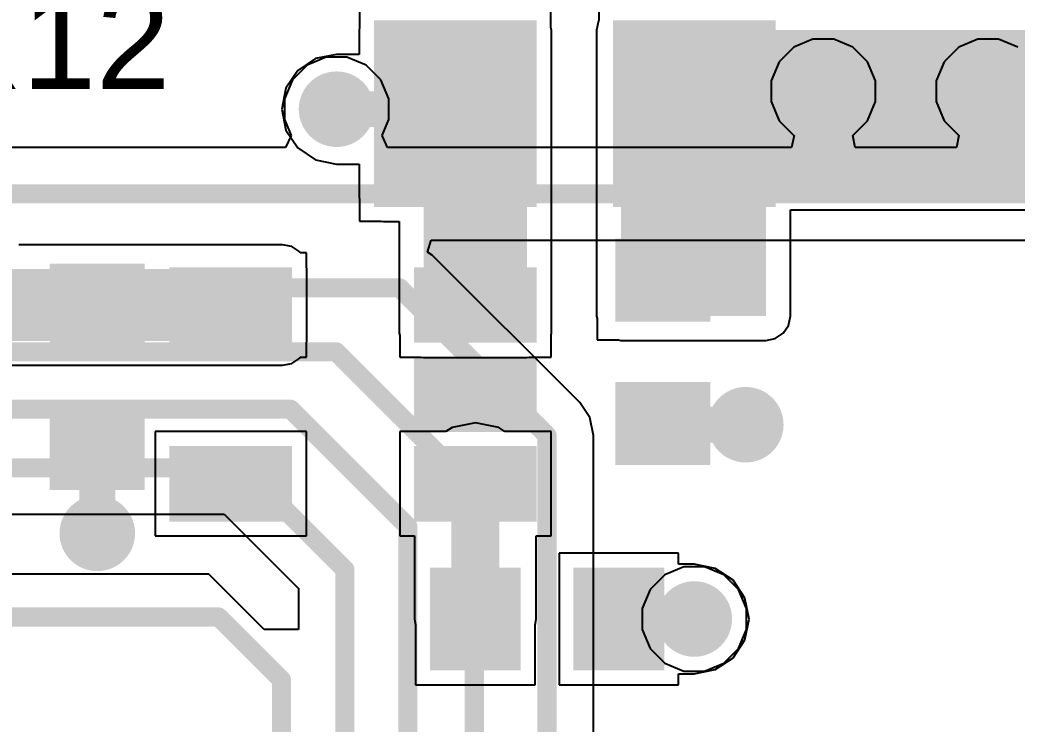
# Model space of a CAD drawing. Header units: millimetres. Extents: x 0 to 172, y 0 to 138.
# Drawn here: x 119.96 to 130.56, y 25.41 to 32.89 of the extents above; entities that cross this region are included whole.
import ezdxf

# ---------------------------------------------------------------- set-up
doc = ezdxf.new("R2010")
doc.units = ezdxf.units.MM
for name, color, linetype in [('BottomLayer', 5, 'Continuous'), ('BottomPaste', 16, 'Continuous'), ('BottomSolder', 6, 'Continuous'), ('TopLayer', 1, 'Continuous'), ('TopOverlay', 2, 'Continuous'), ('TopSolder', 216, 'Continuous'), ('ViaHoleLayer', 16, 'Continuous')]:
    doc.layers.add(name, color=color, linetype=linetype)
doc.styles.add('Arial', font='', dxfattribs={"height": 0.2})
doc.styles.get('Arial').set_extended_font_data('Arial')

# ---------------------------------------------------------------- blocks, each defined once
blk = doc.blocks.new('SOT_23_5_B_28')
at = {"layer": 'BottomLayer'}
for points in [[(-1.85000011, 1.25000004), (-0.74999977, 1.25000004), (-0.74999977, 0.65000124), (-1.85000011, 0.65000124)], [(0.74999977, 1.25000004), (1.85000011, 1.25000004), (1.85000011, 0.65000124), (0.74999977, 0.65000124)], [(-1.85000011, 0.2999994), (-0.74999977, 0.2999994), (-0.74999977, -0.2999994), (-1.85000011, -0.2999994)], [(-1.85000011, -0.65000124), (-0.74999977, -0.65000124), (-0.74999977, -1.25000004), (-1.85000011, -1.25000004)], [(0.74999977, -0.65000124), (1.85000011, -0.65000124), (1.85000011, -1.25000004), (0.74999977, -1.25000004)]]:
    blk.add_hatch(color=5, dxfattribs=at).paths.add_polyline_path(points)
at = {"layer": 'BottomPaste'}
for points in [[(-1.85000011, 1.25000004), (-0.74999977, 1.25000004), (-0.74999977, 0.65000124), (-1.85000011, 0.65000124)], [(0.74999977, 1.25000004), (1.85000011, 1.25000004), (1.85000011, 0.65000124), (0.74999977, 0.65000124)], [(-1.85000011, 0.2999994), (-0.74999977, 0.2999994), (-0.74999977, -0.2999994), (-1.85000011, -0.2999994)], [(-1.85000011, -0.65000124), (-0.74999977, -0.65000124), (-0.74999977, -1.25000004), (-1.85000011, -1.25000004)], [(0.74999977, -0.65000124), (1.85000011, -0.65000124), (1.85000011, -1.25000004), (0.74999977, -1.25000004)]]:
    blk.add_hatch(color=16, dxfattribs=at).paths.add_polyline_path(points)
at = {"layer": 'BottomSolder'}
for points in [[(-1.95160011, 1.35160004), (-0.6483997699999999, 1.35160004), (-0.6483997699999999, 0.54840124), (-1.95160011, 0.54840124)], [(0.6483997699999999, 1.35160004), (1.95160011, 1.35160004), (1.95160011, 0.54840124), (0.6483997699999999, 0.54840124)], [(-1.95160011, 0.4015993999999999), (-0.6483997699999999, 0.4015993999999999), (-0.6483997699999999, -0.4015993999999999), (-1.95160011, -0.4015993999999999)], [(-1.95160011, -0.54840124), (-0.6483997699999999, -0.54840124), (-0.6483997699999999, -1.35160004), (-1.95160011, -1.35160004)], [(0.6483997699999999, -0.54840124), (1.95160011, -0.54840124), (1.95160011, -1.35160004), (0.6483997699999999, -1.35160004)]]:
    blk.add_hatch(color=6, dxfattribs=at).paths.add_polyline_path(points)
blk = doc.blocks.new('R___0603_B_162')
at = {"layer": 'BottomLayer'}
for points in [[(-1.143, -0.4445), (-1.143, 0.4445), (-0.3809999999999999, 0.4445), (-0.3809999999999999, -0.4445)], [(0.3809999999999999, -0.4445), (0.3809999999999999, 0.4445), (1.143, 0.4445), (1.143, -0.4445)]]:
    blk.add_hatch(color=5, dxfattribs=at).paths.add_polyline_path(points)
at = {"layer": 'BottomPaste'}
for points in [[(-1.143, -0.4445), (-1.143, 0.4445), (-0.3809999999999999, 0.4445), (-0.3809999999999999, -0.4445)], [(0.3809999999999999, -0.4445), (0.3809999999999999, 0.4445), (1.143, 0.4445), (1.143, -0.4445)]]:
    blk.add_hatch(color=16, dxfattribs=at).paths.add_polyline_path(points)
at = {"layer": 'BottomSolder'}
for points in [[(-1.2446, -0.5460999999999999), (-1.2446, 0.5460999999999999), (-0.2794, 0.5460999999999999), (-0.2794, -0.5460999999999999)], [(0.2794, -0.5460999999999999), (0.2794, 0.5460999999999999), (1.2446, 0.5460999999999999), (1.2446, -0.5460999999999999)]]:
    blk.add_hatch(color=6, dxfattribs=at).paths.add_polyline_path(points)
blk = doc.blocks.new('R___1206_B_191')
at = {"layer": 'BottomLayer'}
for points in [[(-2.032, 0.889), (-0.508, 0.889), (-0.508, -0.889), (-2.032, -0.889)], [(0.508, 0.889), (2.032, 0.889), (2.032, -0.889), (0.508, -0.889)]]:
    blk.add_hatch(color=5, dxfattribs=at).paths.add_polyline_path(points)
at = {"layer": 'BottomPaste'}
for points in [[(-2.032, 0.889), (-0.508, 0.889), (-0.508, -0.889), (-2.032, -0.889)], [(0.508, 0.889), (2.032, 0.889), (2.032, -0.889), (0.508, -0.889)]]:
    blk.add_hatch(color=16, dxfattribs=at).paths.add_polyline_path(points)
at = {"layer": 'BottomSolder'}
for points in [[(-2.1336, 0.9905999999999999), (-0.4064, 0.9905999999999999), (-0.4064, -0.9905999999999999), (-2.1336, -0.9905999999999999)], [(0.4064, 0.9905999999999999), (2.1336, 0.9905999999999999), (2.1336, -0.9905999999999999), (0.4064, -0.9905999999999999)]]:
    blk.add_hatch(color=6, dxfattribs=at).paths.add_polyline_path(points)
blk = doc.blocks.new('C___0603_B_370')
at = {"layer": 'BottomLayer'}
for points in [[(-1.143, -0.4445), (-1.143, 0.4445), (-0.3809999999999999, 0.4445), (-0.3809999999999999, -0.4445)], [(0.3809999999999999, -0.4445), (0.3809999999999999, 0.4445), (1.143, 0.4445), (1.143, -0.4445)]]:
    blk.add_hatch(color=5, dxfattribs=at).paths.add_polyline_path(points)
at = {"layer": 'BottomPaste'}
for points in [[(-1.143, -0.4445), (-1.143, 0.4445), (-0.3809999999999999, 0.4445), (-0.3809999999999999, -0.4445)], [(0.3809999999999999, -0.4445), (0.3809999999999999, 0.4445), (1.143, 0.4445), (1.143, -0.4445)]]:
    blk.add_hatch(color=16, dxfattribs=at).paths.add_polyline_path(points)
at = {"layer": 'BottomSolder'}
for points in [[(-1.20299988, -0.50449988), (-1.20299988, 0.50449988), (-0.3210001199999999, 0.50449988), (-0.3210001199999999, -0.50449988)], [(0.3210001199999999, -0.50449988), (0.3210001199999999, 0.50449988), (1.20299988, 0.50449988), (1.20299988, -0.50449988)]]:
    blk.add_hatch(color=6, dxfattribs=at).paths.add_polyline_path(points)
blk = doc.blocks.new('C___0603_B_378')
at = {"layer": 'BottomLayer'}
for points in [[(-1.143, -0.4445), (-1.143, 0.4445), (-0.3809999999999999, 0.4445), (-0.3809999999999999, -0.4445)], [(0.3809999999999999, -0.4445), (0.3809999999999999, 0.4445), (1.143, 0.4445), (1.143, -0.4445)]]:
    blk.add_hatch(color=5, dxfattribs=at).paths.add_polyline_path(points)
at = {"layer": 'BottomPaste'}
for points in [[(-1.143, -0.4445), (-1.143, 0.4445), (-0.3809999999999999, 0.4445), (-0.3809999999999999, -0.4445)], [(0.3809999999999999, -0.4445), (0.3809999999999999, 0.4445), (1.143, 0.4445), (1.143, -0.4445)]]:
    blk.add_hatch(color=16, dxfattribs=at).paths.add_polyline_path(points)
at = {"layer": 'BottomSolder'}
for points in [[(-1.20299988, -0.50449988), (-1.20299988, 0.50449988), (-0.3210001199999999, 0.50449988), (-0.3210001199999999, -0.50449988)], [(0.3210001199999999, -0.50449988), (0.3210001199999999, 0.50449988), (1.20299988, 0.50449988), (1.20299988, -0.50449988)]]:
    blk.add_hatch(color=6, dxfattribs=at).paths.add_polyline_path(points)

msp = doc.modelspace()

# ---------------------------------------------------------------- hatches: boundary and pattern name
at = {"layer": 'BottomLayer'}
for points in [[(123.825, 31.00420012), (125.349, 31.00420012), (125.349, 32.78220012), (123.825, 32.78220012)], [(124.25046778, 29.55933127999999), (125.34899746, 29.55933127999999), (125.34899746, 32.78220012), (124.25046778, 32.78220012)], [(126.34744352, 31.13120012), (133.97399672, 31.13120012), (133.97399672, 32.78220012), (126.34744352, 32.78220012)], [(126.34744352, 29.74135276), (127.889, 29.74135276), (127.889, 32.78220012), (126.34744352, 32.78220012)], [(117.91246928, 29.47833068), (122.75046824, 29.47833068), (122.75046824, 30.24033068), (117.91246928, 30.24033068)]]:
    msp.add_hatch(color=5, dxfattribs=at).paths.add_polyline_path(points)
h = msp.add_hatch(color=5, dxfattribs=at)
edge = h.paths.add_edge_path()
edge.add_arc((128.4986, 32.13099999999999), 0.2999994, 0, 360)
h = msp.add_hatch(color=5, dxfattribs=at)
edge = h.paths.add_edge_path()
edge.add_arc((130.2512, 32.13099999999999), 0.2999994, 0, 360)
h = msp.add_hatch(color=5, dxfattribs=at)
edge = h.paths.add_edge_path()
edge.add_arc((123.32535914, 31.94044158), 0.2999994, 0, 360)
h = msp.add_hatch(color=5, dxfattribs=at)
edge = h.paths.add_edge_path()
edge.add_arc((127.67412362, 28.58667638), 0.2999994, 0, 360)
h = msp.add_hatch(color=5, dxfattribs=at)
edge = h.paths.add_edge_path()
edge.add_arc((120.78266928, 27.432), 0.2999994, 0, 360)
h = msp.add_hatch(color=5, dxfattribs=at)
edge = h.paths.add_edge_path()
edge.add_arc((127.127, 26.52173004), 0.2999994, 0, 360)
at = {"layer": 'BottomSolder'}
h = msp.add_hatch(color=6, dxfattribs=at)
edge = h.paths.add_edge_path()
edge.add_arc((128.4986, 32.13099999999999), 0.4015993999999999, 0, 360)
h = msp.add_hatch(color=6, dxfattribs=at)
edge = h.paths.add_edge_path()
edge.add_arc((130.2512, 32.13099999999999), 0.4015993999999999, 0, 360)
h = msp.add_hatch(color=6, dxfattribs=at)
edge = h.paths.add_edge_path()
edge.add_arc((123.32535914, 31.94044158), 0.4015993999999999, 0, 360)
h = msp.add_hatch(color=6, dxfattribs=at)
edge = h.paths.add_edge_path()
edge.add_arc((127.67412362, 28.58667638), 0.4015993999999999, 0, 360)
h = msp.add_hatch(color=6, dxfattribs=at)
edge = h.paths.add_edge_path()
edge.add_arc((120.78266928, 27.432), 0.4015993999999999, 0, 360)
h = msp.add_hatch(color=6, dxfattribs=at)
edge = h.paths.add_edge_path()
edge.add_arc((127.127, 26.52173004), 0.4015993999999999, 0, 360)
at = {"layer": 'TopLayer'}
h = msp.add_hatch(color=1, dxfattribs=at)
edge = h.paths.add_edge_path()
edge.add_arc((128.4986, 32.13099999999999), 0.2999994, 0, 360)
h = msp.add_hatch(color=1, dxfattribs=at)
edge = h.paths.add_edge_path()
edge.add_arc((130.2512, 32.13099999999999), 0.2999994, 0, 360)
h = msp.add_hatch(color=1, dxfattribs=at)
edge = h.paths.add_edge_path()
edge.add_arc((123.32535914, 31.94044158), 0.2999994, 0, 360)
h = msp.add_hatch(color=1, dxfattribs=at)
edge = h.paths.add_edge_path()
edge.add_arc((127.67412362, 28.58667638), 0.2999994, 0, 360)
h = msp.add_hatch(color=1, dxfattribs=at)
edge = h.paths.add_edge_path()
edge.add_arc((120.78266928, 27.432), 0.2999994, 0, 360)
h = msp.add_hatch(color=1, dxfattribs=at)
edge = h.paths.add_edge_path()
edge.add_arc((127.127, 26.52173004), 0.2999994, 0, 360)
at = {"layer": 'TopSolder'}
h = msp.add_hatch(color=216, dxfattribs=at)
edge = h.paths.add_edge_path()
edge.add_arc((128.4986, 32.13099999999999), 0.4015993999999999, 0, 360)
h = msp.add_hatch(color=216, dxfattribs=at)
edge = h.paths.add_edge_path()
edge.add_arc((130.2512, 32.13099999999999), 0.4015993999999999, 0, 360)
h = msp.add_hatch(color=216, dxfattribs=at)
edge = h.paths.add_edge_path()
edge.add_arc((123.32535914, 31.94044158), 0.4015993999999999, 0, 360)
h = msp.add_hatch(color=216, dxfattribs=at)
edge = h.paths.add_edge_path()
edge.add_arc((127.67412362, 28.58667638), 0.4015993999999999, 0, 360)
h = msp.add_hatch(color=216, dxfattribs=at)
edge = h.paths.add_edge_path()
edge.add_arc((120.78266928, 27.432), 0.4015993999999999, 0, 360)
h = msp.add_hatch(color=216, dxfattribs=at)
edge = h.paths.add_edge_path()
edge.add_arc((127.127, 26.52173004), 0.4015993999999999, 0, 360)
at = {"layer": 'ViaHoleLayer'}
h = msp.add_hatch(color=16, dxfattribs=at)
edge = h.paths.add_edge_path()
edge.add_arc((128.4986, 32.13099999999999), 0.1499997, 0, 360)
h = msp.add_hatch(color=16, dxfattribs=at)
edge = h.paths.add_edge_path()
edge.add_arc((130.2512, 32.13099999999999), 0.1499997, 0, 360)
h = msp.add_hatch(color=16, dxfattribs=at)
edge = h.paths.add_edge_path()
edge.add_arc((123.32535914, 31.94044158), 0.1499997, 0, 360)
h = msp.add_hatch(color=16, dxfattribs=at)
edge = h.paths.add_edge_path()
edge.add_arc((127.67412362, 28.58667638), 0.1499997, 0, 360)
h = msp.add_hatch(color=16, dxfattribs=at)
edge = h.paths.add_edge_path()
edge.add_arc((120.78266928, 27.432), 0.1499997, 0, 360)
h = msp.add_hatch(color=16, dxfattribs=at)
edge = h.paths.add_edge_path()
edge.add_arc((127.127, 26.52173004), 0.1499997, 0, 360)

# ---------------------------------------------------------------- linework, layer by layer
at = {"layer": 'BottomLayer'}
for p, q in [((123.571, 33.03620012), (123.571, 32.80721658)), ((125.603, 32.80721658), (125.603, 33.03620012)), ((126.111, 33.03620012), (126.111, 32.88552478)), ((126.1081806, 32.88130584), (126.08846766, 32.78220012)), ((126.111, 32.88552478), (126.1081806, 32.88130584)), ((123.571, 32.80721658), (123.56602414, 32.78220012)), ((123.56602414, 32.78220012), (123.56602414, 32.5231379)), ((125.60797586, 32.78220012), (125.603, 32.80721658)), ((125.60797586, 29.55933127999999), (125.60797586, 32.78220012)), ((126.08846766, 32.78220012), (126.08846766, 31.13120012)), ((123.10237, 32.47878188), (122.9133305, 32.35247022)), ((123.32535914, 32.5231379), (123.10237, 32.47878188)), ((123.56602414, 32.5231379), (123.32535914, 32.5231379)), ((122.9133305, 32.35247022), (122.78701884, 32.16343072)), ((122.78701884, 32.16343072), (122.74266282, 31.94044158)), ((122.74266282, 31.94044158), (122.78701884, 31.71745244)), ((122.78701884, 31.71745244), (122.9133305, 31.52841294)), ((122.9133305, 31.52841294), (123.10237, 31.40210128)), ((123.10237, 31.40210128), (123.32535914, 31.35774526)), ((123.32535914, 31.35774526), (123.56602414, 31.35774526)), ((123.56602414, 31.35774526), (123.56602414, 31.00420012)), ((126.08846766, 31.13120012), (126.08846766, 29.74135276)), ((123.56602414, 31.00420012), (123.571, 30.97918366)), ((123.571, 30.97918366), (123.571, 30.75020012)), ((128.14797586, 29.74135276), (128.14797586, 30.87222426)), ((128.14797586, 30.87222426), (132.95799926, 30.87222426)), ((123.571, 30.75020012), (123.79998354, 30.75020012)), ((123.79998354, 30.75020012), (123.825, 30.74522426)), ((123.825, 30.74522426), (123.99149192, 30.74522426)), ((123.99149192, 30.74522426), (123.99149192, 29.55933127999999)), ((122.75047078, 30.49930654), (119.94944514, 30.49930654)), ((122.8495765, 30.4795936), (122.75047078, 30.49930654)), ((122.93359462, 30.42345452), (122.8495765, 30.4795936)), ((122.94035864, 30.41333008), (122.93359462, 30.42345452)), ((123.00446824, 30.41333008), (122.94035864, 30.41333008)), ((123.00446824, 30.26535984), (123.00446824, 30.41333008)), ((123.00944664, 30.24033068), (123.00446824, 30.26535984)), ((123.00944664, 29.47833068), (123.00944664, 30.24033068)), ((126.08846766, 29.74135276), (126.09344352, 29.7163363)), ((126.09344352, 29.7163363), (126.09344352, 29.48735276)), ((128.12826292, 29.64224704), (128.14797586, 29.74135276)), ((128.07212384, 29.55822892), (128.12826292, 29.64224704)), ((123.00446824, 29.45330152), (123.00944664, 29.47833068)), ((123.99149192, 29.55933127999999), (123.99647032, 29.53430212)), ((123.99647032, 29.53430212), (123.99647032, 29.30533128)), ((125.60446812, 29.54169606), (125.60797586, 29.55933127999999)), ((125.60446812, 29.30533128), (125.60446812, 29.54169606)), ((126.09344352, 29.48735276), (126.32242706, 29.48735276)), ((126.32242706, 29.48735276), (126.34744352, 29.4823769)), ((126.34744352, 29.4823769), (127.889, 29.4823769)), ((127.889, 29.4823769), (127.98810572, 29.50208984)), ((127.98810572, 29.50208984), (128.07212384, 29.55822892)), ((123.00446824, 29.30533128), (123.00446824, 29.45330152)), ((122.8495765, 29.23906776), (122.93359462, 29.29520684)), ((122.93359462, 29.29520684), (122.94035864, 29.30533128)), ((122.94035864, 29.30533128), (123.00446824, 29.30533128)), ((123.99647032, 29.30533128), (124.22545132, 29.30533128)), ((124.22545132, 29.30533128), (124.25046778, 29.30035542)), ((124.25046778, 29.30035542), (125.349, 29.30035542)), ((125.349, 29.30035542), (125.37401646, 29.30533128)), ((125.37401646, 29.30533128), (125.60446812, 29.30533128)), ((117.91246928, 29.21935482), (122.75047078, 29.21935482)), ((122.75047078, 29.21935482), (122.8495765, 29.23906776)), ((123.00446824, 28.5133288), (121.39647044, 28.5133288)), ((121.39647044, 28.5133288), (121.39647044, 27.40533)), ((123.00446824, 27.40533), (123.00446824, 28.5133288)), ((124.48661666, 28.5133288), (123.99647032, 28.5133288)), ((123.99647032, 28.5133288), (123.99647032, 27.40533)), ((124.55270492, 28.5574867), (124.48661666, 28.5133288)), ((124.80046922, 28.60677032), (124.55270492, 28.5574867)), ((125.04823352, 28.5574867), (124.80046922, 28.60677032)), ((125.11432178, 28.5133288), (125.04823352, 28.5574867)), ((125.60446812, 28.5133288), (125.11432178, 28.5133288)), ((125.60446812, 27.40533), (125.60446812, 28.5133288)), ((121.39647044, 27.40533), (123.00446824, 27.40533)), ((123.99647032, 27.40533), (124.1530283, 27.40533)), ((124.1530283, 27.40533), (124.1530283, 26.52173004)), ((125.44791014, 26.52173004), (125.44791014, 27.40533)), ((125.44791014, 27.40533), (125.60446812, 27.40533)), ((126.95946922, 27.22023004), (125.68946922, 27.22023004)), ((125.68946922, 27.22023004), (125.68946922, 25.82323004)), ((126.95946922, 27.10442636), (126.95946922, 27.22023004)), ((127.127, 27.10442636), (126.95946922, 27.10442636)), ((127.34998914, 27.06007034), (127.127, 27.10442636)), ((127.53902864, 26.93375868), (127.34998914, 27.06007034)), ((127.6653403, 26.74471918), (127.53902864, 26.93375868)), ((127.70969632, 26.52173004), (127.6653403, 26.74471918)), ((124.1530283, 26.52173004), (124.16546922, 26.45918508)), ((125.43546922, 26.45918508), (125.44791014, 26.52173004)), ((127.6653403, 26.2987409), (127.70969632, 26.52173004)), ((124.16546922, 26.45918508), (124.16546922, 25.82323004)), ((125.43546922, 25.82323004), (125.43546922, 26.45918508)), ((127.53902864, 26.1097014), (127.6653403, 26.2987409)), ((127.34998914, 25.98338974), (127.53902864, 26.1097014)), ((127.127, 25.93903372), (127.34998914, 25.98338974)), ((126.95946922, 25.82323004), (126.95946922, 25.93903372)), ((126.95946922, 25.93903372), (127.127, 25.93903372)), ((124.16546922, 25.82323004), (125.43546922, 25.82323004)), ((125.68946922, 25.82323004), (126.95946922, 25.82323004))]:
    msp.add_line(p, q, dxfattribs=at)
for points, const_width in [([(123.32535914, 31.94044158), (124.53975854, 31.94044158)], 0.3809999999999999), ([(124.53975854, 31.94044158), (124.587, 31.89320012)], 0.3809999999999999), ([(126.79194352, 28.59835276), (126.8036199, 28.58667638)], 0.3809999999999999), ([(126.8036199, 28.58667638), (127.67412362, 28.58667638)], 0.3809999999999999), ([(120.78266928, 27.432), (120.78266928, 28.33533067999999)], 0.3809999999999999), ([(124.80046922, 26.52173004), (124.80046922, 27.9593294)], 0.508), ([(126.32446922, 26.52173004), (127.127, 26.52173004)], 0.3809999999999999)]:
    msp.add_lwpolyline(points, dxfattribs=dict(at, const_width=const_width))
for points, const_width in [([(123.23010914, 31.94044158, 1), (123.42060914, 31.94044158, 1)], 0.1905), ([(124.44450854, 31.94044158, 1), (124.63500854, 31.94044158, 1)], 0.1905), ([(124.44450854, 31.94044158, 1), (124.63500854, 31.94044158, 1)], 0.1905), ([(124.49175, 31.89320012, 1), (124.68225, 31.89320012, 1)], 0.1905), ([(126.69669352, 28.59835276, 1), (126.88719352, 28.59835276, 1)], 0.1905), ([(126.7083699, 28.58667638, 1), (126.8988699, 28.58667638, 1)], 0.1905), ([(126.7083699, 28.58667638, 1), (126.8988699, 28.58667638, 1)], 0.1905), ([(127.57887362, 28.58667638, 1), (127.76937362, 28.58667638, 1)], 0.1905), ([(120.68741928, 28.33533067999999, 1), (120.87791928, 28.33533067999999, 1)], 0.1905), ([(124.67346922, 27.9593294, 1), (124.92746922, 27.9593294, 1)], 0.254), ([(120.68741928, 27.432, 1), (120.87791928, 27.432, 1)], 0.1905), ([(124.67346922, 26.52173004, 1), (124.92746922, 26.52173004, 1)], 0.254), ([(126.22921922, 26.52173004, 1), (126.41971922, 26.52173004, 1)], 0.1905), ([(127.03175, 26.52173004, 1), (127.22225, 26.52173004, 1)], 0.1905)]:
    msp.add_lwpolyline(points, format="xyb", close=True, dxfattribs=dict(at, const_width=const_width))
at = {"layer": 'TopLayer'}
for p, q in [((128.3884021, 32.6849994), (128.18478554, 32.6006587)), ((128.6087979, 32.6849994), (128.3884021, 32.6849994)), ((128.81241446, 32.6006587), (128.6087979, 32.6849994)), ((130.1410021, 32.6849994), (129.93738554, 32.6006587)), ((130.3613979, 32.6849994), (130.1410021, 32.6849994)), ((130.56501446, 32.6006587), (130.3613979, 32.6849994)), ((128.18478554, 32.6006587), (128.0289413, 32.44481446)), ((128.9682587, 32.44481446), (128.81241446, 32.6006587)), ((129.93738554, 32.6006587), (129.7815413, 32.44481446)), ((123.21516124, 32.49444098), (123.01154468, 32.41010028)), ((123.43555704, 32.49444098), (123.21516124, 32.49444098)), ((123.6391736, 32.41010028), (123.43555704, 32.49444098)), ((128.0289413, 32.44481446), (127.9446006, 32.2411979)), ((129.0525994, 32.2411979), (128.9682587, 32.44481446)), ((129.7815413, 32.44481446), (129.6972006, 32.2411979)), ((123.01154468, 32.41010028), (122.85570044, 32.25425604)), ((123.79501784, 32.25425604), (123.6391736, 32.41010028)), ((122.85570044, 32.25425604), (122.77135974, 32.05063948)), ((123.87935854, 32.05063948), (123.79501784, 32.25425604)), ((127.9446006, 32.2411979), (127.9446006, 32.0208021)), ((129.0525994, 32.0208021), (129.0525994, 32.2411979)), ((129.6972006, 32.2411979), (129.6972006, 32.0208021)), ((122.77135974, 32.05063948), (122.77135974, 31.83024368)), ((123.87935854, 31.83024368), (123.87935854, 32.05063948)), ((127.9446006, 32.0208021), (128.0289413, 31.81718554)), ((128.9682587, 31.81718554), (129.0525994, 32.0208021)), ((129.6972006, 32.0208021), (129.7815413, 31.81718554)), ((122.77135974, 31.83024368), (122.84170504, 31.66041674)), ((123.80901324, 31.66041674), (123.87935854, 31.83024368)), ((128.0289413, 31.81718554), (128.18478554, 31.6613413)), ((128.81241446, 31.6613413), (128.9682587, 31.81718554)), ((129.7815413, 31.81718554), (129.93738554, 31.6613413)), ((122.84170504, 31.66041674), (122.7829777, 31.5334142)), ((123.86774058, 31.5334142), (123.80901324, 31.66041674)), ((128.18702328, 31.6604142), (128.16176044, 31.5334142)), ((128.18478554, 31.6613413), (128.18702328, 31.6604142)), ((128.81017672, 31.6604142), (128.81241446, 31.6613413)), ((128.83543956, 31.5334142), (128.81017672, 31.6604142)), ((129.93962328, 31.6604142), (129.91436044, 31.5334142)), ((129.93738554, 31.6613413), (129.93962328, 31.6604142)), ((122.7829777, 31.5334142), (109.74638706, 31.5334142)), ((128.16176044, 31.5334142), (123.86774058, 31.5334142)), ((129.91436044, 31.5334142), (128.83543956, 31.5334142)), ((124.29307882, 30.42230644), (124.33160554, 30.54930644)), ((124.33160554, 30.54930644), (131.822825, 30.54930644)), ((124.3431346, 30.38885972), (124.29307882, 30.42230644)), ((125.91028412, 28.8217102), (124.3431346, 30.38885972)), ((126.01694888, 28.66207628), (125.91028412, 28.8217102)), ((126.05440372, 28.47377592), (126.01694888, 28.66207628)), ((126.05440372, 22.84914912), (126.05440372, 28.47377592)), ((115.91111438, 27.63604582), (122.13061426, 27.63604582)), ((122.13061426, 27.63604582), (122.9219538, 26.84470628)), ((127.0168021, 27.07572944), (126.81318554, 26.99138873999999)), ((127.2371979, 27.07572944), (127.0168021, 27.07572944)), ((127.44081446, 26.99138873999999), (127.2371979, 27.07572944)), ((121.96875784, 26.99759904), (116.41483956, 26.99759904)), ((122.55482474, 26.41153213999999), (121.96875784, 26.99759904)), ((126.81318554, 26.99138873999999), (126.6573413, 26.8355445)), ((127.5966587, 26.8355445), (127.44081446, 26.99138873999999)), ((122.9219538, 26.84470628), (122.9219538, 26.41153213999999)), ((126.6573413, 26.8355445), (126.5730006, 26.63192794)), ((127.6809994, 26.63192794), (127.5966587, 26.8355445)), ((126.5730006, 26.63192794), (126.5730006, 26.41153213999999)), ((127.6809994, 26.41153213999999), (127.6809994, 26.63192794)), ((122.9219538, 26.41153213999999), (122.55482474, 26.41153213999999)), ((126.5730006, 26.41153213999999), (126.6573413, 26.20791558)), ((127.5966587, 26.20791558), (127.6809994, 26.41153213999999)), ((126.6573413, 26.20791558), (126.81318554, 26.05207134)), ((127.44081446, 26.05207134), (127.5966587, 26.20791558)), ((126.81318554, 26.05207134), (127.0168021, 25.96773064)), ((127.0168021, 25.96773064), (127.2371979, 25.96773064)), ((127.2371979, 25.96773064), (127.44081446, 26.05207134))]:
    msp.add_line(p, q, dxfattribs=at)
at = {"layer": 'TopLayer', "const_width": 0.2032}
for points in [[(109.54257238, 31.04136032), (132.02663968, 31.04136032)], [(103.33447456, 30.04092544), (123.99520032, 30.04092544)], [(123.99520032, 30.04092544), (125.56234984, 28.47377592)], [(112.8014, 29.3624), (123.32002768, 29.3624)], [(123.32002768, 29.3624), (124.7902, 27.89222768)], [(114.6707003, 28.7528), (122.83394534, 28.7528)], [(122.83394534, 28.7528), (124.08356184, 27.5031835)], [(125.56234984, 22.84914912), (125.56234984, 28.47377592)], [(115.7072997, 28.1280997), (122.33442894, 28.1280997)], [(122.33442894, 28.1280997), (123.41400768, 27.04852096)], [(124.7902, 23.5204), (124.7902, 27.89222768)], [(124.08356184, 23.866856), (124.08356184, 27.5031835)], [(123.41400768, 24.24732768), (123.41400768, 27.04852096)], [(116.6548848, 26.543), (122.07118334, 26.543)], [(122.07118334, 26.543), (122.7407756, 25.87340774)], [(122.7407756, 24.51320472), (122.7407756, 25.87340774)]]:
    msp.add_lwpolyline(points, dxfattribs=at)
at = {"layer": 'TopLayer', "const_width": 0.1016}
for points in [[(123.94440032, 30.04092544, 1), (124.04600032, 30.04092544, 1)], [(123.94440032, 30.04092544, 1), (124.04600032, 30.04092544, 1)], [(123.26922768, 29.3624, 1), (123.37082768, 29.3624, 1)], [(123.26922768, 29.3624, 1), (123.37082768, 29.3624, 1)], [(122.78314534, 28.7528, 1), (122.88474534, 28.7528, 1)], [(122.78314534, 28.7528, 1), (122.88474534, 28.7528, 1)], [(125.51154984, 28.47377592, 1), (125.61314984, 28.47377592, 1)], [(125.51154984, 28.47377592, 1), (125.61314984, 28.47377592, 1)], [(122.28362894, 28.1280997, 1), (122.38522894, 28.1280997, 1)], [(122.28362894, 28.1280997, 1), (122.38522894, 28.1280997, 1)], [(124.7394, 27.89222768, 1), (124.841, 27.89222768, 1)], [(124.7394, 27.89222768, 1), (124.841, 27.89222768, 1)], [(124.03276184, 27.5031835, 1), (124.13436184, 27.5031835, 1)], [(124.03276184, 27.5031835, 1), (124.13436184, 27.5031835, 1)], [(123.36320768, 27.04852096, 1), (123.46480768, 27.04852096, 1)], [(123.36320768, 27.04852096, 1), (123.46480768, 27.04852096, 1)], [(122.02038334, 26.543, 1), (122.12198334, 26.543, 1)], [(122.02038334, 26.543, 1), (122.12198334, 26.543, 1)], [(122.6899756, 25.87340774, 1), (122.7915756, 25.87340774, 1)], [(122.6899756, 25.87340774, 1), (122.7915756, 25.87340774, 1)]]:
    msp.add_lwpolyline(points, format="xyb", close=True, dxfattribs=at)

# ---------------------------------------------------------------- block references
for name, p, rotation in [('R___1206_B_191', (125.857, 31.89320012), 180), ('C___0603_B_378', (126.79194352, 29.36035276), 90), ('C___0603_B_370', (120.78266928, 29.09733068), 90), ('SOT_23_5_B_28', (123.50046928, 28.90933004), 180), ('R___0603_B_162', (125.56246922, 26.52173004), 180)]:
    msp.add_blockref(name, p, dxfattribs=dict(rotation=rotation))

# ---------------------------------------------------------------- texts
at = {"layer": 'TopOverlay', "style": 'Arial'}
msp.add_text('R12', height=1.016, dxfattribs=at).set_placement((118.95621116, 32.1565651))

doc.saveas('drawing.dxf')
